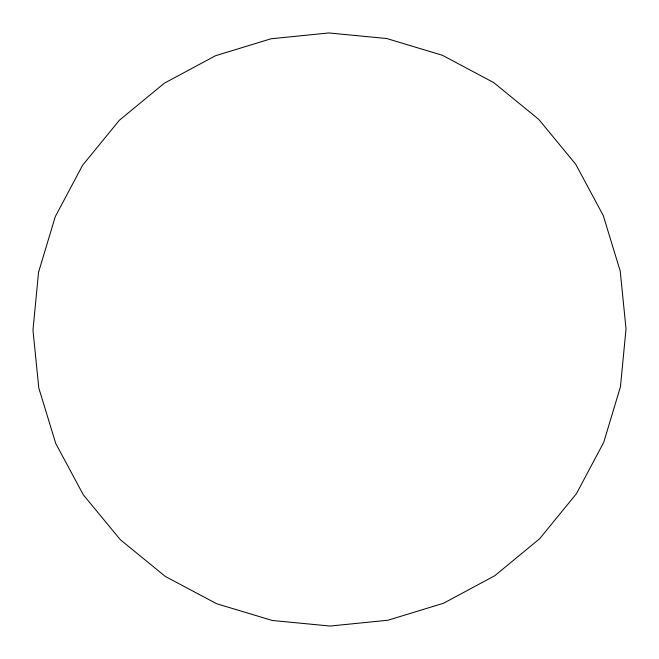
<?xml version="1.0" encoding="UTF-8"?>
<svg xmlns="http://www.w3.org/2000/svg" width="659" height="659" viewBox="0 0 659 659"><rect width="100%" height="100%" fill="white"/><g stroke="black" fill="none" stroke-linecap="round" stroke-linejoin="round"><path stroke-width="0.99" d="M38.543 272.258L32.975 330.126L38.79 387.97L55.784 443.565L83.298 494.777L120.267 539.639L165.285 576.419L216.613 603.718L272.274 620.473L330.134 626.05L387.97 620.226L443.565 603.24L494.769 575.727L539.63 538.749L576.411 493.731L603.702 442.403L620.457 386.742L626.025 328.874L620.21 271.03L603.216 215.435L575.702 164.223L538.732 119.361L493.715 82.581L442.387 55.282L386.726 38.527L328.866 32.95L271.03 38.774L215.435 55.76L164.231 83.273L119.37 120.251L82.589 165.269L55.298 216.597L38.543 272.258"/></g></svg>
